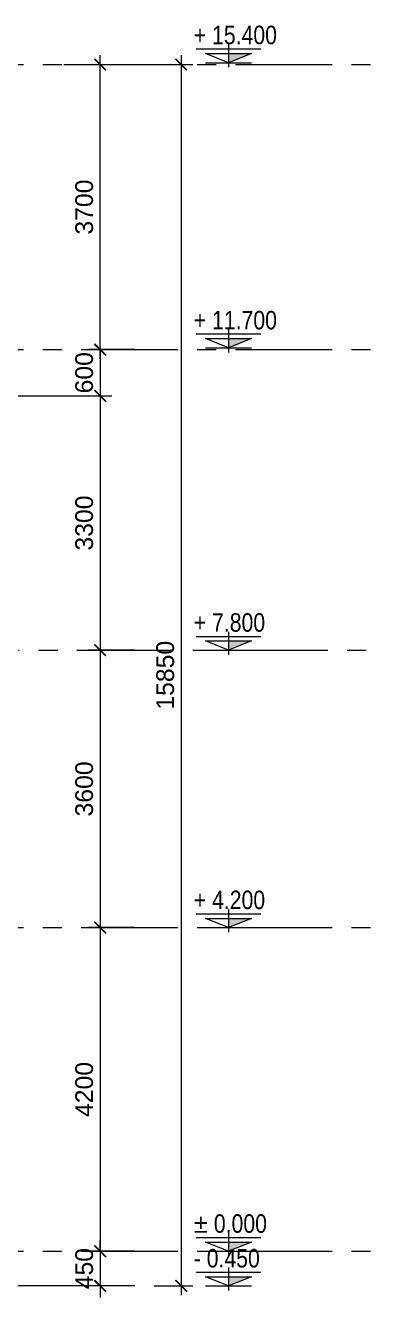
# Model space of a CAD drawing. Header units: millimetres. Extents: x 886808 to 1650903, y -1008069 to 230892.
# Drawn here: x 1051663 to 1056226, y -513097 to -496590 of the extents above; entities that cross this region are included whole.
import ezdxf

# ---------------------------------------------------------------- set-up
doc = ezdxf.new("R2010")
doc.units = ezdxf.units.MM
doc.linetypes.add('CENTER', pattern=[2, 1.25, -0.25, 0.25, -0.25])
doc.layers.get('0').update_dxf_attribs({"lineweight": 0})
for name, color, linetype, lineweight in [('06-Dim', 250, 'Continuous', 0), ('8l NET TO', 8, 'Continuous', 9), ('A_Dim', 8, 'Continuous', 5), ('ADP_007_text', 7, 'Continuous', 15), ('ADP_137_symbol', 137, 'Continuous', 9)]:
    doc.layers.add(name, color=color, linetype=linetype, lineweight=lineweight)
doc.styles.add('ADP_HC_vni_HC', font='')
doc.styles.add('TIÊU ĐỀ', font='arial.ttf', dxfattribs={"height": 230})
doc.styles.get('ADP_HC_vni_HC').set_extended_font_data('VNI-Helve-Condense')
doc.dimstyles.new('1-100', dxfattribs={"dimtxt": 230, "dimasz": 150, "dimexe": 150, "dimexo": 300, "dimgap": 90, "dimtad": 1, "dimdec": 0, "dimrnd": 5, "dimzin": 0, "dimtxsty": 'TIÊU ĐỀ', "dimblk": 'ARCHTICK', "dimcen": 100, "dimdle": 120, "dimclrd": 256, "dimclre": 256, "dimclrt": 2, "dimadec": 0, "dimazin": 0, "dimtfac": 1, "dimtdec": 0, "dimtix": 1, "dimtmove": 1, "dimatfit": 3, "dimldrblk": 'OPEN30', "dimfxl": 900, "dimtolj": 1, "dimtzin": 0, "dimlwd": 13, "dimlwe": 13, "dimarcsym": 1})

# ---------------------------------------------------------------- blocks, each defined once
blk = doc.blocks.new('_ArchTick')
at = {"color": 0, "linetype": 'ByBlock', "const_width": 0.15}
blk.add_lwpolyline([(-0.5, -0.5), (0.5, 0.5)], dxfattribs=at)
blk = doc.blocks.new('*D412')
at = {"layer": 'A_Dim', "lineweight": 13, "transparency": 16777216}
for p, q in [((1052632, -500797), (1052632, -500647)), ((1053082, -500797), (1052482, -500797)), ((1052632, -500797), (1052632, -501397)), ((1051160, -501397), (1052782, -501397)), ((1052632, -501397), (1052632, -501547))]:
    blk.add_line(p, q, dxfattribs=at)
at = {"layer": 'Defpoints', "color": 0, "transparency": 16777216}
for p in [(1053382, -500797), (1050860, -501397), (1052632, -501397)]:
    blk.add_point(p, dxfattribs=at)
at = {"layer": 'A_Dim', "lineweight": 13, "transparency": 16777216, "xscale": 150, "yscale": 150, "zscale": 150}
for p, rotation in [((1052632, -500797), 270), ((1052632, -501397), 90)]:
    blk.add_blockref('_ArchTick', p, dxfattribs=dict(at, rotation=rotation))
at = {"layer": 'A_Dim', "color": 2, "transparency": 16777216, "insert": (1052425, -501097), "char_height": 230, "width": 695.03, "attachment_point": 5, "rotation": 90, "style": 'TIÊU ĐỀ'}
blk.add_mtext('\\A1;600', dxfattribs=at)
blk = doc.blocks.new('_Open30')
at = {"color": 0, "linetype": 'ByBlock', "lineweight": -2}
for p, q in [((-1, 0.27), (0, 0)), ((0, 0), (-1, -0.27)), ((0, 0), (-1, 0))]:
    blk.add_line(p, q, dxfattribs=at)
blk = doc.blocks.new('*D413')
at = {"layer": 'A_Dim', "lineweight": 13, "transparency": 16777216}
for p, q in [((1052632, -501277), (1052632, -504817)), ((1051160, -501397), (1052782, -501397)), ((1053082, -504697), (1052482, -504697))]:
    blk.add_line(p, q, dxfattribs=at)
at = {"layer": 'Defpoints', "color": 0, "transparency": 16777216}
for p in [(1050860, -501397), (1052632, -504697), (1053382, -504697)]:
    blk.add_point(p, dxfattribs=at)
at = {"layer": 'A_Dim', "lineweight": 13, "transparency": 16777216, "xscale": 150, "yscale": 150, "zscale": 150}
for p, rotation in [((1052632, -501397), 90), ((1052632, -504697), 270)]:
    blk.add_blockref('_ArchTick', p, dxfattribs=dict(at, rotation=rotation))
at = {"layer": 'A_Dim', "color": 2, "transparency": 16777216, "insert": (1052425, -503047), "char_height": 230, "width": 926.71, "attachment_point": 5, "rotation": 90, "style": 'TIÊU ĐỀ'}
blk.add_mtext('\\A1;3300', dxfattribs=at)
blk = doc.blocks.new('*D414')
at = {"layer": 'A_Dim', "lineweight": 13, "transparency": 16777216}
for p, q in [((1052632, -504577), (1052632, -508417)), ((1053082, -504697), (1052482, -504697)), ((1053082, -508297), (1052482, -508297))]:
    blk.add_line(p, q, dxfattribs=at)
at = {"layer": 'Defpoints', "color": 0, "transparency": 16777216}
for p in [(1053382, -504697), (1052632, -508297), (1053382, -508297)]:
    blk.add_point(p, dxfattribs=at)
at = {"layer": 'A_Dim', "lineweight": 13, "transparency": 16777216, "xscale": 150, "yscale": 150, "zscale": 150}
for p, rotation in [((1052632, -504697), 90), ((1052632, -508297), 270)]:
    blk.add_blockref('_ArchTick', p, dxfattribs=dict(at, rotation=rotation))
at = {"layer": 'A_Dim', "color": 2, "transparency": 16777216, "insert": (1052425, -506497), "char_height": 230, "width": 926.71, "attachment_point": 5, "rotation": 90, "style": 'TIÊU ĐỀ'}
blk.add_mtext('\\A1;3600', dxfattribs=at)
blk = doc.blocks.new('*D415')
at = {"layer": 'A_Dim', "lineweight": 13, "transparency": 16777216}
for p, q in [((1052632, -508177), (1052632, -512617)), ((1053082, -508297), (1052482, -508297)), ((1053082, -512497), (1052482, -512497))]:
    blk.add_line(p, q, dxfattribs=at)
at = {"layer": 'Defpoints', "color": 0, "transparency": 16777216}
for p in [(1053382, -508297), (1052632, -512497), (1053382, -512497)]:
    blk.add_point(p, dxfattribs=at)
at = {"layer": 'A_Dim', "lineweight": 13, "transparency": 16777216, "xscale": 150, "yscale": 150, "zscale": 150}
for p, rotation in [((1052632, -508297), 90), ((1052632, -512497), 270)]:
    blk.add_blockref('_ArchTick', p, dxfattribs=dict(at, rotation=rotation))
at = {"layer": 'A_Dim', "color": 2, "transparency": 16777216, "insert": (1052425, -510397), "char_height": 230, "width": 926.71, "attachment_point": 5, "rotation": 90, "style": 'TIÊU ĐỀ'}
blk.add_mtext('\\A1;4200', dxfattribs=at)
blk = doc.blocks.new('*D416')
at = {"layer": 'A_Dim', "lineweight": 13, "transparency": 16777216}
for p, q in [((1052632, -512497), (1052632, -512347)), ((1053082, -512497), (1052482, -512497)), ((1052632, -512497), (1052632, -512947)), ((1053082, -512947), (1052482, -512947)), ((1052632, -512947), (1052632, -513097))]:
    blk.add_line(p, q, dxfattribs=at)
at = {"layer": 'Defpoints', "color": 0, "transparency": 16777216}
for p in [(1053382, -512497), (1052632, -512947), (1053382, -512947)]:
    blk.add_point(p, dxfattribs=at)
at = {"layer": 'A_Dim', "lineweight": 13, "transparency": 16777216, "xscale": 150, "yscale": 150, "zscale": 150}
for p, rotation in [((1052632, -512497), 270), ((1052632, -512947), 90)]:
    blk.add_blockref('_ArchTick', p, dxfattribs=dict(at, rotation=rotation))
at = {"layer": 'A_Dim', "color": 2, "transparency": 16777216, "insert": (1052425, -512722), "char_height": 230, "width": 695.03, "attachment_point": 5, "rotation": 90, "style": 'TIÊU ĐỀ'}
blk.add_mtext('\\A1;450', dxfattribs=at)
blk = doc.blocks.new('*D417')
at = {"layer": 'A_Dim', "lineweight": 13, "transparency": 16777216}
for p, q in [((1053682, -496977), (1053682, -513067)), ((1053083, -497097), (1053832, -497097)), ((1053332, -512947), (1053832, -512947))]:
    blk.add_line(p, q, dxfattribs=at)
at = {"layer": 'Defpoints', "color": 0, "transparency": 16777216}
for p in [(1052783, -497097), (1053032, -512947), (1053682, -512947)]:
    blk.add_point(p, dxfattribs=at)
at = {"layer": 'A_Dim', "lineweight": 13, "transparency": 16777216, "xscale": 150, "yscale": 150, "zscale": 150}
for p, rotation in [((1053682, -497097), 90), ((1053682, -512947), 270)]:
    blk.add_blockref('_ArchTick', p, dxfattribs=dict(at, rotation=rotation))
at = {"layer": 'A_Dim', "color": 2, "transparency": 16777216, "insert": (1053475, -505022), "char_height": 230, "width": 1158.39, "attachment_point": 5, "rotation": 90, "style": 'TIÊU ĐỀ'}
blk.add_mtext('\\A1;15850', dxfattribs=at)
blk = doc.blocks.new('cao độ')
at = {"layer": 'ADP_137_symbol'}
blk.add_hatch(color=0, dxfattribs=at).paths.add_polyline_path([(0, 1), (0, 0), (2.5, 1)])
at = {"layer": 'ADP_137_symbol', "color": 0}
for points in [[(-3.5, 1.5), (3.5, 1.5)], [(0, 2), (0, -0.5)], [(-2.5, 1), (2.5, 1), (0, 0), (-2.5, 1)], [(-2.5, 0), (2.5, 0)]]:
    blk.add_lwpolyline(points, dxfattribs=at)
at = {"layer": 'ADP_007_text', "style": 'ADP_HC_vni_HC'}
blk.add_attdef('A', (-3.75, 2), '', height=2, dxfattribs=at)
blk = doc.blocks.new('*D495')
at = {"layer": 'A_Dim', "lineweight": 13, "transparency": 16777216}
for p, q in [((1052632, -500917), (1052632, -496977)), ((1052159, -497097), (1052782, -497097)), ((1053082, -500797), (1052482, -500797))]:
    blk.add_line(p, q, dxfattribs=at)
at = {"layer": 'Defpoints', "color": 0, "transparency": 16777216}
for p in [(1051859, -497097), (1052632, -497097), (1053382, -500797)]:
    blk.add_point(p, dxfattribs=at)
at = {"layer": 'A_Dim', "lineweight": 13, "transparency": 16777216, "xscale": 150, "yscale": 150, "zscale": 150}
for p, rotation in [((1052632, -497097), 90), ((1052632, -500797), 270)]:
    blk.add_blockref('_ArchTick', p, dxfattribs=dict(at, rotation=rotation))
at = {"layer": 'A_Dim', "color": 2, "transparency": 16777216, "insert": (1052425, -498947), "char_height": 230, "attachment_point": 5, "rotation": 90, "style": 'TIÊU ĐỀ'}
blk.add_mtext('\\A1;3700', dxfattribs=at)

msp = doc.modelspace()

# ---------------------------------------------------------------- linework, layer by layer
at = {"layer": '8l NET TO', "color": 251, "linetype": 'CENTER', "ltscale": 1000, "true_color": 0x636466, "transparency": 33554636}
for p, q in [((1012386.7, -497097.1), (1056226.2, -497097.1)), ((1012386.7, -500797.1), (1056226.2, -500797.1)), ((1012330.7, -504697.1), (1056226.2, -504697.1)), ((1012386.7, -508297.1), (1056226.2, -508297.1)), ((1012386.7, -512497.1), (1056226.2, -512497.1)), ((1052644.1, -512947.1), (1010217.9, -512947.1))]:
    msp.add_line(p, q, dxfattribs=at)

# ---------------------------------------------------------------- block references
at = {"layer": '06-Dim', "ltscale": 50, "transparency": 33554636, "xscale": 120, "yscale": 120, "zscale": 120}
for p, values in [((1054294.5, -497073.6), {'A': '+ 15.400'}), ((1054294.5, -500773.6), {'A': '+ 11.700'}), ((1054294.5, -504697.1), {'A': '+ 7.800'}), ((1054294.5, -508297.1), {'A': '+ 4.200'}), ((1054294.5, -512497.1), {'A': '%%p 0.000'}), ((1054294.5, -512947.1), {'A': '- 0.450'})]:
    msp.add_blockref('cao độ', p, dxfattribs=at).add_auto_attribs(values)

# ---------------------------------------------------------------- dimensions: what is measured, and where the dimension line sits
at = {"layer": 'A_Dim', "transparency": 33554636}
dim = msp.add_linear_dim(base=(1052632.3, -497097.1), p1=(1053382.3, -500797.1), p2=(1051858.6, -497097.1), angle=90, dimstyle='1-100', dxfattribs=at)
dim.commit()
dim.dimension.update_dxf_attribs({"geometry": '*D495', "text_midpoint": (1052424.7, -498947.1)})
for base, p1, p2, picture, middle in [((1053682.3, -512947.1), (1052783.5, -497097.1), (1053032.1, -512947.1), '*D417', (1053474.8, -505022.1)), ((1052632.3, -501397.1), (1053382.3, -500797.1), (1050860.1, -501397.1), '*D412', (1052424.8, -501097.1)), ((1052632.3, -504697.1), (1050860.1, -501397.1), (1053382.3, -504697.1), '*D413', (1052424.7, -503047.1)), ((1052632.3, -508297.1), (1053382.3, -504697.1), (1053382.3, -508297.1), '*D414', (1052424.7, -506497.1)), ((1052632.3, -512497.1), (1053382.3, -508297.1), (1053382.3, -512497.1), '*D415', (1052424.8, -510397.1)), ((1052632.3, -512947.1), (1053382.3, -512497.1), (1053382.3, -512947.1), '*D416', (1052424.8, -512722.1))]:
    dim = msp.add_linear_dim(base=base, p1=p1, p2=p2, angle=90, dimstyle='1-100', override={"dimscale": 1}, dxfattribs=at)
    dim.commit()
    dim.dimension.update_dxf_attribs({"geometry": picture, "text_midpoint": middle})

doc.saveas('drawing.dxf')
